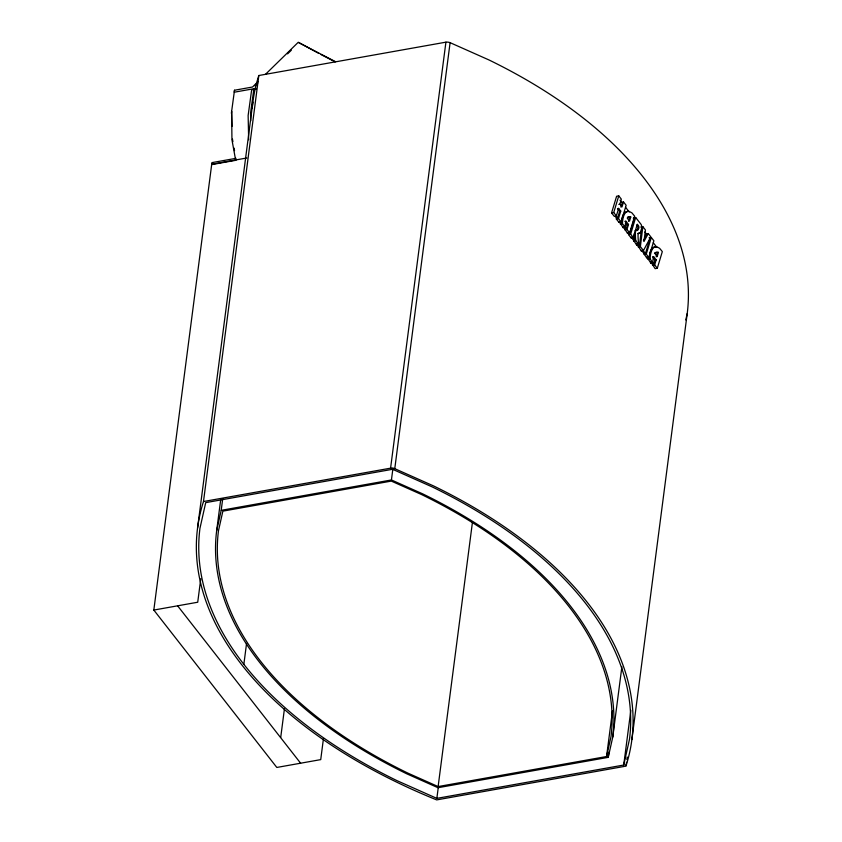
<?xml version="1.0" encoding="UTF-8"?>
<svg xmlns="http://www.w3.org/2000/svg" width="842" height="842" viewBox="0 0 842 842"><rect width="100%" height="100%" fill="white"/><g stroke="black" fill="none" stroke-linecap="round" stroke-linejoin="round"><path stroke-width="1.26" d="M623.101 227.666L623.112 226.53L627.458 233.234L629.627 232.855L634.658 216.184L631.91 212.868L629.121 211.374A20.418 8.346 79.9 0 0 622.638 220.857L622.448 223.667L625.269 227.277L623.101 227.666L619.196 221.52L618.954 222.351L621.112 221.962L626.143 205.301L623.512 201.922L621.343 202.312M625.269 227.277L625.28 225.603A15.135 6.189 79.9 0 1 625.901 221.214L624.827 221.362M650.782 263.072L650.792 261.936L655.139 268.651L657.297 268.261L662.328 251.6L659.591 248.274L656.802 246.78A20.418 8.346 79.9 0 0 650.308 256.273L650.119 259.083L652.939 262.693L650.782 263.072L646.919 256.989L646.667 257.82L648.835 257.431L653.866 240.77L651.308 237.486L649.14 237.876M652.939 262.693L652.96 261.02A15.135 6.189 79.9 0 1 653.571 256.621L652.508 256.778M649.235 256.463L649.108 258.21L648.035 258.41M644.856 231.971L646.793 234.444L645.709 234.634L648.235 233.56L650.803 236.844L643.456 250.558L641.299 250.948L636.436 243.58L636.657 245.011L638.825 244.622L638.531 242.685A24.018 9.82 79.9 0 1 638.11 233.318A9.936 4.063 79.9 0 0 641.709 226.656A2.452 1 79.9 0 0 640.92 224.193L635.678 217.499L633.521 217.889M638.341 246.011L639.425 245.822L641.646 227.866M643.456 250.558L640.383 246.622L642.856 226.677L640.688 227.066M323.433 738.76L320.728 759.621L276.818 767.451L153.823 610.061L211.931 162.622L235.939 158.338L235.686 160.327L211.668 164.611M235.686 160.327L231.95 139.804L231.624 111.323L231.96 126.468M258.115 81.537L252.516 87.021L234.508 90.231L234.244 92.21L255.989 88.336L256.505 88.989L251.642 89.862L248.137 115.512L248.664 139.804M197.554 528.081L252.884 102.071M626.532 762.221L626.195 764.82A5.136 2.863 7.4 0 1 623.764 766.525L436.682 799.9A473.257 263.956 7.4 0 1 203.49 501.527L258.82 75.517L445.913 42.163A5.189 2.894 7.4 0 1 450.102 42.668L488.992 59.961A473.257 263.956 7.4 0 1 687.209 313.582L631.879 739.592M200.775 578.77L197.723 602.23L153.823 610.061M621.88 666.843L612.755 737.108L608.229 757.347L437.998 787.712L406.823 773.84A453.975 253.2 7.4 0 1 216.678 530.555L220.741 499.327M216.678 530.555L221.204 510.326L222.73 498.611M243.854 664.317L246.559 643.467M280.712 737.466L284.438 708.785M203.49 501.527L390.583 468.163L445.913 42.163M221.204 510.326L391.435 479.961L392.961 468.247M626.195 764.82L625.943 766.146A473.257 263.956 7.4 0 0 433.662 485.971L394.772 468.678L450.102 42.668M438.124 786.565L606.566 756.526L610.955 736.876A452.165 252.2 7.4 0 0 421.579 494.559L391.309 481.098L222.867 511.147L218.478 530.786A452.165 252.2 7.4 0 0 407.854 773.103L438.124 786.565L472.425 522.419M436.851 798.374L623.722 765.041L629.49 739.276A470.846 262.609 7.4 0 0 432.283 486.95L392.582 469.289L205.711 502.632L199.943 528.387A470.846 262.609 7.4 0 0 397.15 780.723L436.851 798.374L438.377 786.649M606.566 756.526L612.481 710.974M608.229 757.347L608.903 752.138M623.722 765.041L630.837 710.322M626.869 759.61L627.216 757.011M231.371 113.302L234.508 90.231M253.884 88.778L250.558 113.144L250.727 120.816M685.777 319.949L687.209 313.582M623.512 201.922L621.996 206.932L619.891 204.227L621.333 199.133L618.765 195.86L616.607 196.239L611.566 212.91L614.207 216.278L616.365 215.899L618.638 208.395L617.554 208.584L619.659 211.289L617.649 217.952L616.565 218.141L615.165 216.352M616.365 215.899L613.734 212.521L618.765 195.86M618.954 222.351L616.312 218.983L616.565 218.141M620.922 207.121L622.175 202.954L620.007 200.175M621.112 221.962L618.481 218.594L620.743 211.089L618.638 208.395M625.08 229.035L626.153 228.845L627.416 224.677L625.48 222.193M628.427 221.341L629.679 217.173A15.135 6.189 79.9 0 0 627.458 217.247M629.627 232.855L626.985 229.477L628.5 224.477L625.911 221.172M630.763 216.983L629.5 221.151L627.279 218.152A15.135 6.189 79.9 0 1 630.763 216.983L628.595 217.362M627.458 233.234L627.711 232.403M638.825 244.622L635.752 240.696L635.573 238.833A26.797 10.946 79.9 0 1 635.552 230.034A8.052 3.294 79.9 0 0 638.836 228.119A1.579 0.642 79.9 0 0 638.415 225.614L637.31 224.204L633.279 237.539L631.121 237.918L628.479 234.55L629.816 233.529L634.352 218.52L633.268 218.72M633.279 237.539L630.647 234.16L635.678 217.499M631.121 237.918L631.374 237.086L636.657 245.011M646.667 257.82L641.667 250.263L641.299 250.948M644.362 253.705L645.446 253.516L649.971 238.518L649.35 237.718M648.835 257.431L646.267 254.158L651.308 237.486M652.75 264.441L653.834 264.251L655.087 260.083L653.15 257.599M656.413 255.705L657.36 252.589L658.433 252.389L657.181 256.557L656.097 256.747M657.297 268.261L654.666 264.893L656.171 259.894L653.581 256.578M643.456 240.665L646.793 234.444M648.235 233.56L643.983 241.507L645.414 229.961L642.856 226.677M265.588 74.233L298.278 42.258L318.813 53.425M254.894 85.852L257.694 83.105M287.585 53.877L291.321 50.225M211.721 164.243L246.822 157.98M618.807 204.427L619.891 204.227M619.659 211.289L620.743 211.089M611.566 212.91L613.734 212.521M616.312 218.983L618.481 218.594M620.354 222.993L621.438 222.804L621.554 221.057A20.418 8.346 79.9 0 1 628.037 211.563M620.28 224.056L622.448 223.667M626.332 224.867L628.5 224.477M624.827 229.866L626.985 229.477M628.479 234.55L630.647 234.16M633.458 239.749L634.489 239.023A26.797 10.946 79.9 0 1 634.3 233.613M633.584 241.075L635.752 240.696M638.225 247.011L640.383 246.622M644.109 254.537L646.267 254.158M647.961 259.473L650.119 259.083M655.087 260.083L656.171 259.894M652.497 265.283L654.666 264.893M391.435 479.961L422.61 493.822A453.975 253.2 7.4 0 1 612.755 737.108M298.731 42.637L335.558 61.708M321.107 54.614L334.927 61.761M625.553 207.269L629.258 212.005M653.266 242.728L656.928 247.422M636.784 225.098L637.331 225.814A1.579 0.642 79.9 0 1 637.752 228.319A8.052 3.294 79.9 0 1 635.205 230.655M657.181 256.557L654.95 253.558A15.135 6.189 79.9 0 1 658.433 252.389M616.239 216.152L617.649 217.952M624.848 227.172L626.153 228.845M632.447 236.897L634.531 239.56M638.152 244.191L639.425 245.822M642.741 250.063L645.446 253.516M651.876 261.746L653.834 264.251M177.609 605.819L300.615 763.21M232.445 139.109L232.908 141.677M234.076 148.087L234.539 150.644M390.583 468.163A5.189 2.894 7.4 0 1 394.772 468.678M252.2 108.492A473.257 263.956 7.4 0 1 258.82 75.517M649.635 253.916A20.418 8.346 79.9 0 1 655.718 246.969M654.476 253.105A15.135 6.189 79.9 0 1 657.36 252.589M639.299 232.75A9.936 4.063 79.9 0 1 638.015 233.613"/></g></svg>
